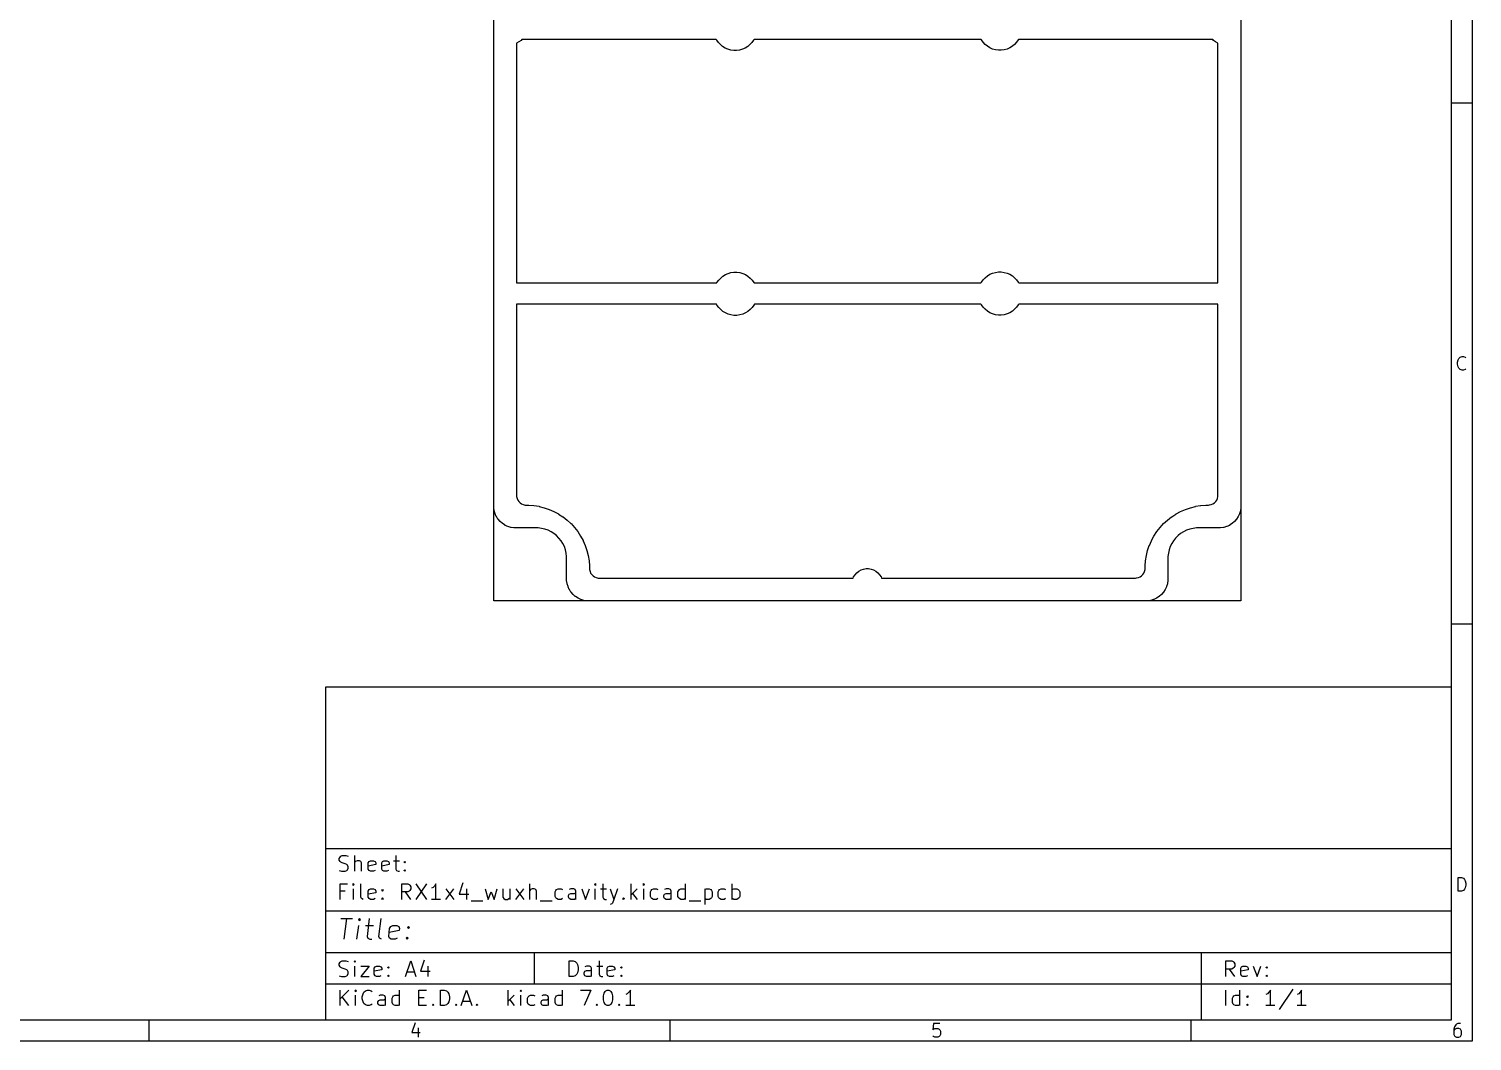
# Model space of a CAD drawing. Extents: x 10 to 287, y -200 to -10.
# Drawn here: x 148.5 to 287, y -200 to -102.9 of the extents above; entities that cross this region are included whole.
import ezdxf

# ---------------------------------------------------------------- set-up
doc = ezdxf.new("R2010")
doc.units = 0
doc.layers.get('0').update_dxf_attribs({"linetype": 'CONTINUOUS'})
doc.layers.add('BLACK', color=7, linetype='CONTINUOUS')

msp = doc.modelspace()

# ---------------------------------------------------------------- linework, layer by layer
at = {"linetype": 'Continuous'}
msp.add_lwpolyline([(193.11, -47.96), (264.81, -47.96), (264.81, -157.76), (193.11, -157.76)], close=True, dxfattribs=at)
at = {"layer": 'BLACK', "linetype": 'Continuous'}
for p, q in [((287, -10), (287, -200.01)), ((285, -12), (285, -198.01)), ((193.11, -148.66), (193.11, -56.91)), ((264.81, -58.06), (264.81, -103.9)), ((195.81, -103.87), (195.73, -103.96)), ((214.47, -103.87), (195.81, -103.87)), ((214.51, -103.94), (214.47, -103.87)), ((218.09, -103.87), (218.05, -103.94)), ((239.89, -103.87), (218.09, -103.87)), ((239.91, -103.91), (239.89, -103.87)), ((243.47, -103.87), (243.45, -103.91)), ((262.11, -103.87), (243.47, -103.87)), ((262.19, -103.96), (262.11, -103.87)), ((195.53, -104.11), (195.31, -104.23)), ((195.31, -104.23), (195.31, -104.23)), ((195.31, -104.23), (195.31, -127.24)), ((195.73, -103.96), (195.53, -104.11)), ((214.67, -104.17), (214.51, -103.94)), ((214.86, -104.37), (214.67, -104.17)), ((215.08, -104.55), (214.86, -104.37)), ((215.33, -104.7), (215.08, -104.55)), ((215.59, -104.81), (215.33, -104.7)), ((215.86, -104.89), (215.59, -104.81)), ((216.14, -104.93), (215.86, -104.89)), ((216.42, -104.93), (216.14, -104.93)), ((216.7, -104.89), (216.42, -104.93)), ((216.98, -104.81), (216.7, -104.89)), ((217.24, -104.7), (216.98, -104.81)), ((217.48, -104.55), (217.24, -104.7)), ((217.7, -104.37), (217.48, -104.55)), ((217.89, -104.17), (217.7, -104.37)), ((218.05, -103.94), (217.89, -104.17)), ((240.07, -104.14), (239.91, -103.91)), ((240.26, -104.35), (240.07, -104.14)), ((240.48, -104.53), (240.26, -104.35)), ((240.73, -104.67), (240.48, -104.53)), ((240.99, -104.79), (240.73, -104.67)), ((241.26, -104.86), (240.99, -104.79)), ((241.54, -104.9), (241.26, -104.86)), ((241.82, -104.9), (241.54, -104.9)), ((242.1, -104.86), (241.82, -104.9)), ((242.38, -104.79), (242.1, -104.86)), ((242.64, -104.67), (242.38, -104.79)), ((242.88, -104.53), (242.64, -104.67)), ((243.1, -104.35), (242.88, -104.53)), ((243.29, -104.14), (243.1, -104.35)), ((243.45, -103.91), (243.29, -104.14)), ((262.39, -104.11), (262.19, -103.96)), ((262.61, -104.23), (262.39, -104.11)), ((262.61, -127.24), (262.61, -104.23)), ((262.61, -104.23), (262.61, -104.23)), ((264.81, -103.9), (264.81, -148.66)), ((287, -110), (285, -110)), ((195.31, -127.24), (214.51, -127.24)), ((214.51, -127.24), (214.53, -127.2)), ((214.53, -127.2), (214.7, -126.97)), ((214.7, -126.97), (214.89, -126.77)), ((214.89, -126.77), (215.11, -126.59)), ((215.11, -126.59), (215.35, -126.44)), ((215.35, -126.44), (215.61, -126.33)), ((215.61, -126.33), (215.88, -126.25)), ((215.88, -126.25), (216.16, -126.21)), ((216.16, -126.21), (216.45, -126.21)), ((216.45, -126.21), (216.73, -126.25)), ((216.73, -126.25), (217, -126.33)), ((217, -126.33), (217.26, -126.44)), ((217.26, -126.44), (217.5, -126.59)), ((217.5, -126.59), (217.72, -126.77)), ((217.72, -126.77), (217.92, -126.97)), ((217.92, -126.97), (218.08, -127.2)), ((218.08, -127.2), (218.1, -127.24)), ((218.1, -127.24), (239.87, -127.24)), ((239.87, -127.24), (239.91, -127.18)), ((239.91, -127.18), (240.07, -126.95)), ((240.07, -126.95), (240.26, -126.74)), ((240.26, -126.74), (240.48, -126.56)), ((240.48, -126.56), (240.73, -126.41)), ((240.73, -126.41), (240.99, -126.3)), ((240.99, -126.3), (241.26, -126.23)), ((241.26, -126.23), (241.54, -126.19)), ((241.54, -126.19), (241.82, -126.19)), ((241.82, -126.19), (242.1, -126.23)), ((242.1, -126.23), (242.38, -126.3)), ((242.38, -126.3), (242.64, -126.41)), ((242.64, -126.41), (242.88, -126.56)), ((242.88, -126.56), (243.1, -126.74)), ((243.1, -126.74), (243.29, -126.95)), ((243.29, -126.95), (243.45, -127.18)), ((243.45, -127.18), (243.49, -127.24)), ((243.49, -127.24), (262.61, -127.24)), ((214.49, -129.27), (195.31, -129.27)), ((195.31, -129.27), (195.31, -147.66)), ((214.53, -129.36), (214.49, -129.27)), ((214.7, -129.59), (214.53, -129.36)), ((214.89, -129.8), (214.7, -129.59)), ((215.11, -129.98), (214.89, -129.8)), ((215.35, -130.12), (215.11, -129.98)), ((215.61, -130.24), (215.35, -130.12)), ((217.26, -130.12), (217, -130.24)), ((217.5, -129.98), (217.26, -130.12)), ((217.72, -129.8), (217.5, -129.98)), ((217.92, -129.59), (217.72, -129.8)), ((218.08, -129.36), (217.92, -129.59)), ((218.13, -129.27), (218.08, -129.36)), ((239.87, -129.27), (218.13, -129.27)), ((239.91, -129.34), (239.87, -129.27)), ((240.07, -129.57), (239.91, -129.34)), ((240.26, -129.77), (240.07, -129.57)), ((240.48, -129.95), (240.26, -129.77)), ((240.73, -130.1), (240.48, -129.95)), ((240.99, -130.21), (240.73, -130.1)), ((242.64, -130.1), (242.38, -130.21)), ((242.88, -129.95), (242.64, -130.1)), ((243.1, -129.77), (242.88, -129.95)), ((243.29, -129.57), (243.1, -129.77)), ((243.45, -129.34), (243.29, -129.57)), ((243.49, -129.27), (243.45, -129.34)), ((262.61, -129.27), (243.49, -129.27)), ((262.61, -147.66), (262.61, -129.27)), ((215.88, -130.31), (215.61, -130.24)), ((216.16, -130.35), (215.88, -130.31)), ((216.45, -130.35), (216.16, -130.35)), ((216.73, -130.31), (216.45, -130.35)), ((217, -130.24), (216.73, -130.31)), ((241.26, -130.29), (240.99, -130.21)), ((241.54, -130.33), (241.26, -130.29)), ((241.82, -130.33), (241.54, -130.33)), ((242.1, -130.29), (241.82, -130.33)), ((242.38, -130.21), (242.1, -130.29)), ((285.85, -134.36), (286.03, -134.3)), ((286.03, -134.3), (286.16, -134.3)), ((286.16, -134.3), (286.34, -134.36)), ((285.6, -134.86), (285.66, -134.61)), ((285.6, -135.04), (285.6, -134.86)), ((285.66, -135.29), (285.6, -135.04)), ((285.66, -134.61), (285.72, -134.49)), ((285.72, -135.42), (285.66, -135.29)), ((285.72, -134.49), (285.85, -134.36)), ((285.85, -135.54), (285.72, -135.42)), ((286.03, -135.6), (285.85, -135.54)), ((286.16, -135.6), (286.03, -135.6)), ((286.34, -135.54), (286.16, -135.6)), ((286.34, -134.36), (286.4, -134.43)), ((286.4, -135.48), (286.34, -135.54)), ((195.31, -147.66), (195.31, -147.74)), ((195.31, -147.74), (195.35, -147.92)), ((195.35, -147.92), (195.41, -148.08)), ((195.41, -148.08), (195.51, -148.23)), ((262.41, -148.23), (262.5, -148.08)), ((262.5, -148.08), (262.57, -147.92)), ((262.57, -147.92), (262.61, -147.74)), ((262.61, -147.74), (262.61, -147.66)), ((193.11, -148.8), (193.11, -148.66)), ((193.11, -148.66), (193.11, -148.66)), ((193.11, -148.66), (193.11, -148.66)), ((193.11, -148.81), (193.11, -148.8)), ((193.15, -149.1), (193.11, -148.81)), ((193.11, -148.81), (193.11, -148.81)), ((193.16, -149.1), (193.15, -149.1)), ((193.16, -149.11), (193.16, -149.1)), ((193.24, -149.39), (193.16, -149.11)), ((193.24, -149.4), (193.24, -149.39)), ((193.24, -149.39), (193.24, -149.39)), ((193.36, -149.66), (193.24, -149.4)), ((195.51, -148.23), (195.64, -148.35)), ((195.64, -148.35), (195.78, -148.45)), ((195.78, -148.45), (195.95, -148.52)), ((195.95, -148.52), (196.12, -148.56)), ((196.12, -148.56), (196.21, -148.56)), ((196.21, -148.56), (196.46, -148.56)), ((196.46, -148.56), (196.46, -148.56)), ((196.46, -148.56), (196.47, -148.56)), ((196.47, -148.56), (196.96, -148.6)), ((196.96, -148.6), (196.96, -148.6)), ((196.96, -148.6), (196.97, -148.6)), ((196.97, -148.6), (197.46, -148.68)), ((197.46, -148.68), (197.46, -148.69)), ((197.46, -148.69), (197.47, -148.69)), ((197.47, -148.69), (197.95, -148.81)), ((197.95, -148.81), (197.95, -148.81)), ((197.95, -148.81), (197.95, -148.81)), ((197.95, -148.81), (198.42, -148.97)), ((198.42, -148.97), (198.43, -148.97)), ((198.43, -148.97), (198.43, -148.97)), ((198.43, -148.97), (198.89, -149.17)), ((198.89, -149.17), (198.89, -149.18)), ((198.89, -149.18), (198.89, -149.18)), ((198.89, -149.18), (199.33, -149.41)), ((199.33, -149.41), (199.33, -149.42)), ((199.33, -149.42), (199.34, -149.42)), ((199.34, -149.42), (199.75, -149.69)), ((258.17, -149.69), (258.58, -149.42)), ((258.58, -149.42), (258.59, -149.42)), ((258.59, -149.41), (259.03, -149.18)), ((258.59, -149.42), (258.59, -149.41)), ((259.03, -149.17), (259.49, -148.97)), ((259.03, -149.18), (259.03, -149.17)), ((259.03, -149.18), (259.03, -149.18)), ((259.49, -148.97), (259.49, -148.97)), ((259.49, -148.97), (259.5, -148.97)), ((259.5, -148.97), (259.96, -148.81)), ((259.96, -148.81), (259.97, -148.81)), ((259.97, -148.81), (260.45, -148.69)), ((259.97, -148.81), (259.97, -148.81)), ((260.45, -148.69), (260.46, -148.69)), ((260.46, -148.68), (260.95, -148.6)), ((260.46, -148.69), (260.46, -148.68)), ((260.95, -148.6), (260.95, -148.6)), ((260.95, -148.6), (260.96, -148.6)), ((260.96, -148.6), (261.45, -148.56)), ((261.45, -148.56), (261.46, -148.56)), ((261.46, -148.56), (261.46, -148.56)), ((261.46, -148.56), (261.71, -148.56)), ((261.71, -148.56), (261.8, -148.55)), ((261.8, -148.55), (261.97, -148.52)), ((261.97, -148.52), (262.13, -148.45)), ((262.13, -148.45), (262.28, -148.35)), ((262.28, -148.35), (262.41, -148.23)), ((264.68, -149.4), (264.56, -149.66)), ((264.76, -149.11), (264.68, -149.39)), ((264.68, -149.39), (264.68, -149.39)), ((264.68, -149.39), (264.68, -149.4)), ((264.77, -149.1), (264.76, -149.1)), ((264.76, -149.1), (264.76, -149.11)), ((264.81, -148.81), (264.77, -149.1)), ((264.81, -148.8), (264.8, -148.81)), ((264.8, -148.81), (264.81, -148.81)), ((264.81, -148.66), (264.81, -148.66)), ((264.81, -148.66), (264.81, -148.66)), ((264.81, -148.66), (264.81, -148.8)), ((193.37, -149.66), (193.36, -149.66)), ((193.37, -149.67), (193.37, -149.66)), ((193.52, -149.91), (193.37, -149.67)), ((193.53, -149.92), (193.52, -149.91)), ((193.72, -150.14), (193.53, -149.92)), ((193.53, -149.92), (193.53, -149.92)), ((193.73, -150.15), (193.72, -150.14)), ((193.72, -150.14), (193.72, -150.14)), ((193.94, -150.34), (193.73, -150.15)), ((193.95, -150.34), (193.94, -150.34)), ((193.96, -150.34), (193.95, -150.34)), ((194.2, -150.5), (193.96, -150.34)), ((194.21, -150.51), (194.2, -150.5)), ((194.2, -150.5), (194.2, -150.5)), ((194.47, -150.62), (194.21, -150.51)), ((194.48, -150.63), (194.47, -150.62)), ((194.76, -150.71), (194.48, -150.63)), ((194.48, -150.63), (194.48, -150.63)), ((194.77, -150.71), (194.76, -150.71)), ((194.76, -150.71), (194.76, -150.71)), ((195.05, -150.75), (194.77, -150.71)), ((195.06, -150.75), (195.05, -150.75)), ((195.21, -150.76), (195.06, -150.75)), ((195.06, -150.75), (195.06, -150.75)), ((197.21, -150.76), (195.21, -150.76)), ((195.21, -150.76), (195.21, -150.76)), ((195.21, -150.76), (195.21, -150.76)), ((197.37, -150.76), (197.21, -150.76)), ((197.7, -150.8), (197.37, -150.76)), ((198.01, -150.87), (197.7, -150.8)), ((198.32, -150.98), (198.01, -150.87)), ((199.75, -149.69), (199.75, -149.69)), ((199.75, -149.69), (199.76, -149.69)), ((199.76, -149.69), (200.15, -150)), ((200.15, -150), (200.15, -150)), ((200.15, -150), (200.16, -150)), ((200.16, -150), (200.52, -150.34)), ((200.52, -150.34), (200.52, -150.34)), ((200.52, -150.34), (200.53, -150.34)), ((200.53, -150.34), (200.86, -150.71)), ((200.86, -150.71), (200.87, -150.71)), ((200.87, -150.71), (200.87, -150.72)), ((200.87, -150.72), (201.17, -151.11)), ((256.75, -151.11), (257.05, -150.72)), ((257.05, -150.72), (257.05, -150.71)), ((257.05, -150.71), (257.06, -150.71)), ((257.06, -150.71), (257.39, -150.34)), ((257.39, -150.34), (257.4, -150.34)), ((257.4, -150.34), (257.76, -150)), ((257.4, -150.34), (257.4, -150.34)), ((257.76, -150), (257.77, -150)), ((257.77, -150), (258.16, -149.69)), ((257.77, -150), (257.77, -150)), ((258.16, -149.69), (258.16, -149.69)), ((258.16, -149.69), (258.17, -149.69)), ((259.91, -150.87), (259.6, -150.98)), ((260.22, -150.8), (259.91, -150.87)), ((260.55, -150.76), (260.22, -150.8)), ((260.71, -150.76), (260.55, -150.76)), ((262.71, -150.76), (260.71, -150.76)), ((262.85, -150.75), (262.71, -150.76)), ((262.71, -150.76), (262.71, -150.76)), ((262.71, -150.76), (262.71, -150.76)), ((262.86, -150.75), (262.85, -150.75)), ((262.87, -150.75), (262.86, -150.75)), ((263.15, -150.71), (262.87, -150.75)), ((263.16, -150.71), (263.15, -150.71)), ((263.44, -150.63), (263.16, -150.71)), ((263.16, -150.71), (263.16, -150.71)), ((263.45, -150.62), (263.44, -150.63)), ((263.44, -150.63), (263.44, -150.63)), ((263.71, -150.51), (263.45, -150.62)), ((263.72, -150.5), (263.71, -150.51)), ((263.96, -150.34), (263.72, -150.5)), ((263.72, -150.5), (263.72, -150.5)), ((263.97, -150.34), (263.96, -150.34)), ((263.98, -150.34), (263.97, -150.34)), ((264.19, -150.15), (263.98, -150.34)), ((264.2, -150.14), (264.19, -150.14)), ((264.19, -150.14), (264.19, -150.15)), ((264.39, -149.92), (264.2, -150.14)), ((264.4, -149.91), (264.39, -149.92)), ((264.39, -149.92), (264.39, -149.92)), ((264.55, -149.67), (264.4, -149.91)), ((264.56, -149.66), (264.55, -149.66)), ((264.55, -149.66), (264.55, -149.67)), ((198.61, -151.12), (198.32, -150.98)), ((198.89, -151.29), (198.61, -151.12)), ((199.14, -151.49), (198.89, -151.29)), ((199.37, -151.72), (199.14, -151.49)), ((199.58, -151.98), (199.37, -151.72)), ((199.75, -152.25), (199.58, -151.98)), ((199.89, -152.55), (199.75, -152.25)), ((201.17, -151.11), (201.18, -151.11)), ((201.18, -151.11), (201.18, -151.11)), ((201.18, -151.11), (201.45, -151.53)), ((201.45, -151.53), (201.45, -151.53)), ((201.45, -151.53), (201.45, -151.54)), ((201.45, -151.54), (201.69, -151.97)), ((201.69, -151.97), (201.69, -151.98)), ((201.69, -151.98), (201.69, -151.98)), ((201.69, -151.98), (201.89, -152.43)), ((256.03, -152.43), (256.23, -151.98)), ((256.23, -151.97), (256.46, -151.54)), ((256.23, -151.98), (256.23, -151.97)), ((256.23, -151.98), (256.23, -151.98)), ((256.46, -151.54), (256.47, -151.53)), ((256.47, -151.53), (256.74, -151.11)), ((256.47, -151.53), (256.47, -151.53)), ((256.74, -151.11), (256.74, -151.11)), ((256.74, -151.11), (256.75, -151.11)), ((258.17, -152.25), (258.03, -152.55)), ((258.34, -151.98), (258.17, -152.25)), ((258.55, -151.72), (258.34, -151.98)), ((258.78, -151.49), (258.55, -151.72)), ((259.03, -151.29), (258.78, -151.49)), ((259.31, -151.12), (259.03, -151.29)), ((259.6, -150.98), (259.31, -151.12)), ((200, -152.85), (199.89, -152.55)), ((200.07, -153.17), (200, -152.85)), ((200.11, -153.5), (200.07, -153.17)), ((200.11, -153.66), (200.11, -153.5)), ((200.11, -155.66), (200.11, -153.66)), ((201.89, -152.43), (201.89, -152.44)), ((201.89, -152.44), (201.9, -152.44)), ((201.9, -152.44), (202.06, -152.91)), ((202.06, -152.91), (202.06, -152.92)), ((202.06, -152.92), (202.06, -152.92)), ((202.06, -152.92), (202.18, -153.4)), ((202.18, -153.4), (202.18, -153.41)), ((202.18, -153.41), (202.18, -153.41)), ((202.18, -153.41), (202.26, -153.9)), ((255.65, -153.9), (255.74, -153.41)), ((255.74, -153.4), (255.86, -152.92)), ((255.74, -153.41), (255.74, -153.4)), ((255.74, -153.4), (255.74, -153.4)), ((255.86, -152.91), (256.02, -152.44)), ((255.86, -152.92), (255.86, -152.91)), ((255.86, -152.92), (255.86, -152.92)), ((256.02, -152.44), (256.03, -152.44)), ((256.03, -152.44), (256.03, -152.43)), ((257.85, -153.17), (257.81, -153.5)), ((257.81, -153.5), (257.81, -153.66)), ((257.81, -153.66), (257.81, -155.66)), ((257.92, -152.85), (257.85, -153.17)), ((258.03, -152.55), (257.92, -152.85)), ((202.26, -153.9), (202.26, -153.9)), ((202.26, -153.9), (202.27, -153.91)), ((202.27, -153.91), (202.31, -154.4)), ((202.31, -154.4), (202.31, -154.4)), ((202.31, -154.4), (202.31, -154.41)), ((202.31, -154.41), (202.31, -154.66)), ((202.31, -154.66), (202.31, -154.74)), ((202.31, -154.74), (202.35, -154.92)), ((202.35, -154.92), (202.41, -155.08)), ((202.41, -155.08), (202.51, -155.23)), ((227.78, -155.24), (227.94, -155.05)), ((227.94, -155.05), (228.14, -154.9)), ((228.14, -154.9), (228.36, -154.78)), ((228.36, -154.78), (228.59, -154.7)), ((228.59, -154.7), (228.84, -154.66)), ((228.84, -154.66), (229.08, -154.66)), ((229.08, -154.66), (229.33, -154.7)), ((229.33, -154.7), (229.56, -154.78)), ((229.56, -154.78), (229.78, -154.9)), ((229.78, -154.9), (229.98, -155.05)), ((229.98, -155.05), (230.14, -155.24)), ((255.41, -155.23), (255.5, -155.08)), ((255.5, -155.08), (255.57, -154.92)), ((255.57, -154.92), (255.61, -154.74)), ((255.61, -154.4), (255.65, -153.91)), ((255.61, -154.41), (255.61, -154.4)), ((255.61, -154.4), (255.61, -154.4)), ((255.61, -154.66), (255.61, -154.41)), ((255.61, -154.74), (255.61, -154.66)), ((255.65, -153.91), (255.65, -153.9)), ((255.65, -153.9), (255.65, -153.9)), ((200.11, -155.8), (200.11, -155.66)), ((200.11, -155.66), (200.11, -155.66)), ((200.11, -155.66), (200.11, -155.66)), ((200.11, -155.81), (200.11, -155.8)), ((200.15, -156.1), (200.11, -155.81)), ((200.11, -155.81), (200.11, -155.81)), ((200.16, -156.1), (200.15, -156.1)), ((200.16, -156.11), (200.16, -156.1)), ((200.24, -156.39), (200.16, -156.11)), ((200.24, -156.4), (200.24, -156.39)), ((200.24, -156.39), (200.24, -156.39)), ((200.36, -156.66), (200.24, -156.4)), ((202.51, -155.23), (202.64, -155.35)), ((202.64, -155.35), (202.78, -155.45)), ((202.78, -155.45), (202.95, -155.52)), ((202.95, -155.52), (203.12, -155.56)), ((203.12, -155.56), (203.21, -155.56)), ((203.21, -155.56), (227.59, -155.56)), ((227.59, -155.56), (227.64, -155.44)), ((227.64, -155.44), (227.78, -155.24)), ((230.14, -155.24), (230.28, -155.44)), ((230.28, -155.44), (230.33, -155.56)), ((230.33, -155.56), (254.71, -155.56)), ((254.71, -155.56), (254.8, -155.55)), ((254.8, -155.55), (254.97, -155.52)), ((254.97, -155.52), (255.13, -155.45)), ((255.13, -155.45), (255.28, -155.35)), ((255.28, -155.35), (255.41, -155.23)), ((257.68, -156.4), (257.56, -156.66)), ((257.76, -156.11), (257.68, -156.39)), ((257.68, -156.39), (257.68, -156.39)), ((257.68, -156.39), (257.68, -156.4)), ((257.77, -156.1), (257.76, -156.1)), ((257.76, -156.1), (257.76, -156.11)), ((257.81, -155.81), (257.77, -156.1)), ((257.81, -155.8), (257.8, -155.81)), ((257.8, -155.81), (257.81, -155.81)), ((257.81, -155.66), (257.81, -155.66)), ((257.81, -155.66), (257.81, -155.66)), ((257.81, -155.66), (257.81, -155.8)), ((200.37, -156.66), (200.36, -156.66)), ((200.37, -156.67), (200.37, -156.66)), ((200.52, -156.91), (200.37, -156.67)), ((200.53, -156.92), (200.52, -156.91)), ((200.72, -157.14), (200.53, -156.92)), ((200.53, -156.92), (200.53, -156.92)), ((200.73, -157.15), (200.72, -157.14)), ((200.72, -157.14), (200.72, -157.14)), ((200.94, -157.34), (200.73, -157.15)), ((200.95, -157.34), (200.94, -157.34)), ((200.96, -157.34), (200.95, -157.34)), ((201.2, -157.5), (200.96, -157.34)), ((201.21, -157.51), (201.2, -157.5)), ((201.2, -157.5), (201.2, -157.5)), ((201.47, -157.62), (201.21, -157.51)), ((201.48, -157.63), (201.47, -157.62)), ((201.76, -157.71), (201.48, -157.63)), ((201.48, -157.63), (201.48, -157.63)), ((201.77, -157.71), (201.76, -157.71)), ((201.76, -157.71), (201.76, -157.71)), ((202.05, -157.75), (201.77, -157.71)), ((202.06, -157.75), (202.05, -157.75)), ((202.21, -157.76), (202.06, -157.75)), ((202.06, -157.75), (202.06, -157.75)), ((255.83, -157.76), (202.21, -157.76)), ((202.21, -157.76), (202.21, -157.76)), ((202.21, -157.76), (202.21, -157.76)), ((255.85, -157.75), (255.83, -157.75)), ((255.83, -157.75), (255.83, -157.76)), ((255.86, -157.75), (255.85, -157.75)), ((255.87, -157.75), (255.86, -157.75)), ((256.15, -157.71), (255.87, -157.75)), ((256.16, -157.71), (256.15, -157.71)), ((256.44, -157.63), (256.16, -157.71)), ((256.16, -157.71), (256.16, -157.71)), ((256.45, -157.62), (256.44, -157.63)), ((256.44, -157.63), (256.44, -157.63)), ((256.71, -157.51), (256.45, -157.62)), ((256.72, -157.5), (256.71, -157.51)), ((256.96, -157.34), (256.72, -157.5)), ((256.72, -157.5), (256.72, -157.5)), ((256.97, -157.34), (256.96, -157.34)), ((256.98, -157.34), (256.97, -157.34)), ((257.19, -157.15), (256.98, -157.34)), ((257.2, -157.14), (257.19, -157.14)), ((257.19, -157.14), (257.19, -157.15)), ((257.39, -156.92), (257.2, -157.14)), ((257.4, -156.91), (257.39, -156.92)), ((257.39, -156.92), (257.39, -156.92)), ((257.55, -156.67), (257.4, -156.91)), ((257.56, -156.66), (257.55, -156.66)), ((257.55, -156.66), (257.55, -156.67)), ((287, -160), (285, -160)), ((177, -166.01), (285, -166.01)), ((177, -198.01), (177, -166.01)), ((285, -166.01), (285, -198.01)), ((177, -181.51), (285, -181.51)), ((178.29, -182.49), (178.36, -182.34)), ((178.29, -182.63), (178.29, -182.49)), ((178.36, -182.77), (178.29, -182.63)), ((178.36, -182.34), (178.43, -182.27)), ((178.43, -182.84), (178.36, -182.77)), ((178.43, -182.27), (178.57, -182.2)), ((178.57, -182.2), (178.93, -182.2)), ((178.93, -182.2), (179.15, -182.27)), ((179.79, -183.7), (179.79, -182.2)), ((179.86, -182.77), (179.79, -182.84)), ((180, -182.7), (179.86, -182.77)), ((180.22, -182.7), (180, -182.7)), ((180.36, -182.77), (180.22, -182.7)), ((180.43, -182.91), (180.36, -182.77)), ((181.07, -182.91), (181.15, -182.77)), ((181.15, -182.77), (181.29, -182.7)), ((181.29, -182.7), (181.57, -182.7)), ((181.57, -182.7), (181.72, -182.77)), ((181.72, -182.77), (181.79, -182.91)), ((182.36, -182.91), (182.43, -182.77)), ((182.43, -182.77), (182.57, -182.7)), ((182.57, -182.7), (182.86, -182.7)), ((182.86, -182.7), (183, -182.77)), ((183, -182.77), (183.07, -182.91)), ((183.5, -182.7), (184.07, -182.7)), ((183.72, -182.2), (183.72, -183.49)), ((184.5, -182.84), (184.57, -182.77)), ((184.57, -182.77), (184.65, -182.84)), ((184.57, -182.77), (184.57, -182.91)), ((178.29, -183.63), (178.5, -183.7)), ((178.57, -182.91), (178.43, -182.84)), ((178.5, -183.7), (178.86, -183.7)), ((178.86, -182.99), (178.57, -182.91)), ((179, -183.06), (178.86, -182.99)), ((178.86, -183.7), (179, -183.63)), ((179.07, -183.13), (179, -183.06)), ((179, -183.63), (179.07, -183.56)), ((179.15, -183.27), (179.07, -183.13)), ((179.07, -183.56), (179.15, -183.41)), ((179.15, -183.41), (179.15, -183.27)), ((180.43, -183.7), (180.43, -182.91)), ((181.07, -183.49), (181.07, -182.91)), ((181.79, -183.06), (181.07, -183.2)), ((181.15, -183.63), (181.07, -183.49)), ((181.29, -183.7), (181.15, -183.63)), ((181.57, -183.7), (181.29, -183.7)), ((181.72, -183.63), (181.57, -183.7)), ((181.79, -182.91), (181.79, -183.06)), ((182.36, -183.49), (182.36, -182.91)), ((183.07, -183.06), (182.36, -183.2)), ((182.43, -183.63), (182.36, -183.49)), ((182.57, -183.7), (182.43, -183.63)), ((182.86, -183.7), (182.57, -183.7)), ((183, -183.63), (182.86, -183.7)), ((183.07, -182.91), (183.07, -183.06)), ((183.72, -183.49), (183.79, -183.63)), ((183.79, -183.63), (183.93, -183.7)), ((183.93, -183.7), (184.07, -183.7)), ((184.57, -182.91), (184.5, -182.84)), ((184.5, -183.63), (184.57, -183.56)), ((184.57, -183.7), (184.5, -183.63)), ((184.65, -182.84), (184.57, -182.91)), ((184.57, -183.56), (184.65, -183.63)), ((184.57, -183.56), (184.57, -183.7)), ((184.65, -183.63), (184.57, -183.7)), ((178.36, -186.4), (178.36, -184.9)), ((178.36, -184.9), (179.07, -184.9)), ((179.65, -184.9), (179.57, -184.97)), ((179.57, -184.97), (179.65, -185.04)), ((179.72, -184.97), (179.65, -184.9)), ((179.65, -184.9), (179.65, -185.04)), ((179.65, -185.04), (179.72, -184.97)), ((179.65, -186.4), (179.65, -185.4)), ((180.36, -186.19), (180.36, -184.9)), ((181.07, -185.62), (181.15, -185.47)), ((181.15, -185.47), (181.29, -185.4)), ((181.29, -185.4), (181.57, -185.4)), ((181.57, -185.4), (181.72, -185.47)), ((181.72, -185.47), (181.79, -185.62)), ((182.36, -185.54), (182.43, -185.47)), ((182.43, -185.62), (182.36, -185.54)), ((182.43, -185.47), (182.5, -185.54)), ((182.43, -185.47), (182.43, -185.62)), ((182.5, -185.54), (182.43, -185.62)), ((184.29, -186.4), (184.29, -184.9)), ((184.29, -184.9), (184.86, -184.9)), ((184.86, -184.9), (185, -184.97)), ((185, -184.97), (185.07, -185.04)), ((185.07, -185.54), (185, -185.62)), ((185.07, -185.04), (185.15, -185.19)), ((185.15, -185.4), (185.07, -185.54)), ((185.15, -185.19), (185.15, -185.4)), ((185.65, -184.9), (186.65, -186.4)), ((186.65, -184.9), (185.65, -186.4)), ((187.29, -185.26), (187.15, -185.33)), ((187.43, -185.12), (187.29, -185.26)), ((187.57, -184.9), (187.43, -185.12)), ((187.57, -186.4), (187.57, -184.9)), ((188.5, -186.4), (189.29, -185.4)), ((188.5, -185.4), (189.29, -186.4)), ((190.15, -184.83), (189.79, -185.9)), ((190.5, -185.4), (190.5, -186.4)), ((192.29, -185.4), (192.57, -186.4)), ((193.15, -186.4), (193.43, -185.4)), ((194, -185.4), (194, -186.19)), ((194.65, -185.4), (194.65, -186.4)), ((195.22, -186.4), (196, -185.4)), ((195.22, -185.4), (196, -186.4)), ((196.57, -186.4), (196.57, -184.9)), ((196.65, -185.47), (196.57, -185.54)), ((196.79, -185.4), (196.65, -185.47)), ((197, -185.4), (196.79, -185.4)), ((197.15, -185.47), (197, -185.4)), ((197.22, -185.62), (197.15, -185.47)), ((199, -185.69), (199.07, -185.54)), ((199.07, -185.54), (199.15, -185.47)), ((199.15, -185.47), (199.29, -185.4)), ((199.29, -185.4), (199.57, -185.4)), ((199.57, -185.4), (199.72, -185.47)), ((200.5, -185.4), (200.36, -185.47)), ((200.79, -185.4), (200.5, -185.4)), ((200.93, -185.47), (200.79, -185.4)), ((201, -185.62), (200.93, -185.47)), ((201.57, -185.4), (201.93, -186.4)), ((201.93, -186.4), (202.29, -185.4)), ((202.86, -184.9), (202.79, -184.97)), ((202.79, -184.97), (202.86, -185.04)), ((202.93, -184.97), (202.86, -184.9)), ((202.86, -184.9), (202.86, -185.04)), ((202.86, -185.04), (202.93, -184.97)), ((202.86, -186.4), (202.86, -185.4)), ((203.36, -185.4), (203.93, -185.4)), ((203.57, -184.9), (203.57, -186.19)), ((204.29, -185.4), (204.65, -186.4)), ((205, -185.4), (204.65, -186.4)), ((206.29, -186.4), (206.29, -184.9)), ((206.86, -185.4), (206.29, -185.97)), ((207.5, -184.9), (207.43, -184.97)), ((207.43, -184.97), (207.5, -185.04)), ((207.57, -184.97), (207.5, -184.9)), ((207.5, -184.9), (207.5, -185.04)), ((207.5, -185.04), (207.57, -184.97)), ((207.5, -186.4), (207.5, -185.4)), ((208.15, -185.69), (208.22, -185.54)), ((208.22, -185.54), (208.29, -185.47)), ((208.29, -185.47), (208.43, -185.4)), ((208.43, -185.4), (208.72, -185.4)), ((208.72, -185.4), (208.86, -185.47)), ((209.65, -185.4), (209.5, -185.47)), ((209.93, -185.4), (209.65, -185.4)), ((210.07, -185.47), (209.93, -185.4)), ((210.15, -185.62), (210.07, -185.47)), ((210.79, -185.69), (210.86, -185.54)), ((210.86, -185.54), (210.93, -185.47)), ((210.93, -185.47), (211.07, -185.4)), ((211.07, -185.4), (211.36, -185.4)), ((211.36, -185.4), (211.5, -185.47)), ((211.5, -186.4), (211.5, -184.9)), ((213.36, -185.4), (213.36, -186.9)), ((213.36, -185.47), (213.5, -185.4)), ((213.5, -185.4), (213.79, -185.4)), ((213.79, -185.4), (213.93, -185.47)), ((213.93, -185.47), (214, -185.54)), ((214, -185.54), (214.07, -185.69)), ((214.65, -185.69), (214.72, -185.54)), ((214.72, -185.54), (214.79, -185.47)), ((214.79, -185.47), (214.93, -185.4)), ((214.93, -185.4), (215.22, -185.4)), ((215.22, -185.4), (215.36, -185.47)), ((216, -186.4), (216, -184.9)), ((216, -185.47), (216.15, -185.4)), ((216.15, -185.4), (216.43, -185.4)), ((216.43, -185.4), (216.57, -185.47)), ((216.57, -185.47), (216.65, -185.54)), ((216.65, -185.54), (216.72, -185.69)), ((285.66, -185.6), (285.66, -184.3)), ((285.66, -184.3), (285.97, -184.3)), ((285.97, -184.3), (286.16, -184.36)), ((286.16, -185.54), (285.97, -185.6)), ((286.16, -184.36), (286.28, -184.49)), ((286.28, -185.42), (286.16, -185.54)), ((286.28, -184.49), (286.34, -184.61)), ((286.34, -185.29), (286.28, -185.42)), ((286.34, -184.61), (286.4, -184.86)), ((286.4, -185.04), (286.34, -185.29)), ((286.4, -184.86), (286.4, -185.04)), ((178.86, -185.62), (178.36, -185.62)), ((180.43, -186.33), (180.36, -186.19)), ((180.57, -186.4), (180.43, -186.33)), ((181.07, -186.19), (181.07, -185.62)), ((181.79, -185.76), (181.07, -185.9)), ((181.15, -186.33), (181.07, -186.19)), ((181.29, -186.4), (181.15, -186.33)), ((181.57, -186.4), (181.29, -186.4)), ((181.72, -186.33), (181.57, -186.4)), ((181.79, -185.62), (181.79, -185.76)), ((182.36, -186.33), (182.43, -186.26)), ((182.43, -186.4), (182.36, -186.33)), ((182.43, -186.26), (182.5, -186.33)), ((182.43, -186.26), (182.43, -186.4)), ((182.5, -186.33), (182.43, -186.4)), ((184.86, -185.69), (184.29, -185.69)), ((185.15, -186.4), (184.65, -185.69)), ((185, -185.62), (184.86, -185.69)), ((188, -186.4), (187.15, -186.4)), ((189.79, -185.9), (190.72, -185.9)), ((190.93, -186.54), (192.07, -186.54)), ((192.57, -186.4), (192.86, -185.69)), ((192.86, -185.69), (193.15, -186.4)), ((194, -186.19), (194.07, -186.33)), ((194.07, -186.33), (194.22, -186.4)), ((194.22, -186.4), (194.43, -186.4)), ((194.43, -186.4), (194.57, -186.33)), ((194.57, -186.33), (194.65, -186.26)), ((197.22, -186.4), (197.22, -185.62)), ((197.57, -186.54), (198.72, -186.54)), ((199, -186.12), (199, -185.69)), ((199.07, -186.26), (199, -186.12)), ((199.15, -186.33), (199.07, -186.26)), ((199.29, -186.4), (199.15, -186.33)), ((199.57, -186.4), (199.29, -186.4)), ((199.72, -186.33), (199.57, -186.4)), ((200.29, -186.04), (200.36, -185.9)), ((200.29, -186.19), (200.29, -186.04)), ((200.36, -186.33), (200.29, -186.19)), ((200.36, -185.9), (200.5, -185.83)), ((200.5, -186.4), (200.36, -186.33)), ((200.5, -185.83), (200.86, -185.83)), ((200.86, -186.4), (200.5, -186.4)), ((200.86, -185.83), (201, -185.76)), ((201, -186.33), (200.86, -186.4)), ((201, -186.4), (201, -185.62)), ((203.57, -186.19), (203.65, -186.33)), ((203.65, -186.33), (203.79, -186.4)), ((203.79, -186.4), (203.93, -186.4)), ((204.43, -186.83), (204.29, -186.9)), ((204.5, -186.76), (204.43, -186.83)), ((204.65, -186.4), (204.5, -186.76)), ((205.5, -186.33), (205.57, -186.26)), ((205.57, -186.4), (205.5, -186.33)), ((205.57, -186.26), (205.65, -186.33)), ((205.57, -186.26), (205.57, -186.4)), ((205.65, -186.33), (205.57, -186.4)), ((206.43, -185.83), (206.86, -186.4)), ((208.15, -186.12), (208.15, -185.69)), ((208.22, -186.26), (208.15, -186.12)), ((208.29, -186.33), (208.22, -186.26)), ((208.43, -186.4), (208.29, -186.33)), ((208.72, -186.4), (208.43, -186.4)), ((208.86, -186.33), (208.72, -186.4)), ((209.43, -186.04), (209.5, -185.9)), ((209.43, -186.19), (209.43, -186.04)), ((209.5, -186.33), (209.43, -186.19)), ((209.5, -185.9), (209.65, -185.83)), ((209.65, -186.4), (209.5, -186.33)), ((209.65, -185.83), (210, -185.83)), ((210, -186.4), (209.65, -186.4)), ((210, -185.83), (210.15, -185.76)), ((210.15, -186.33), (210, -186.4)), ((210.15, -186.4), (210.15, -185.62)), ((210.79, -186.12), (210.79, -185.69)), ((210.86, -186.26), (210.79, -186.12)), ((210.93, -186.33), (210.86, -186.26)), ((211.07, -186.4), (210.93, -186.33)), ((211.36, -186.4), (211.07, -186.4)), ((211.5, -186.33), (211.36, -186.4)), ((211.86, -186.54), (213, -186.54)), ((213.5, -186.4), (213.36, -186.33)), ((213.79, -186.4), (213.5, -186.4)), ((213.93, -186.33), (213.79, -186.4)), ((214, -186.26), (213.93, -186.33)), ((214.07, -186.12), (214, -186.26)), ((214.07, -185.69), (214.07, -186.12)), ((214.65, -186.12), (214.65, -185.69)), ((214.72, -186.26), (214.65, -186.12)), ((214.79, -186.33), (214.72, -186.26)), ((214.93, -186.4), (214.79, -186.33)), ((215.22, -186.4), (214.93, -186.4)), ((215.36, -186.33), (215.22, -186.4)), ((216.15, -186.4), (216, -186.33)), ((216.43, -186.4), (216.15, -186.4)), ((216.57, -186.33), (216.43, -186.4)), ((216.65, -186.26), (216.57, -186.33)), ((216.72, -186.12), (216.65, -186.26)), ((216.72, -185.69), (216.72, -186.12)), ((285.97, -185.6), (285.66, -185.6)), ((177, -187.51), (285, -187.51)), ((178.43, -188.23), (179.57, -188.23)), ((178.75, -190.23), (179, -188.23)), ((180.23, -188.23), (180.12, -188.33)), ((180.12, -188.33), (180.21, -188.42)), ((180.23, -188.23), (180.21, -188.42)), ((180.21, -188.42), (180.31, -188.33)), ((180.31, -188.33), (180.23, -188.23)), ((181.17, -188.23), (180.96, -189.95)), ((182.09, -189.95), (182.3, -188.23)), ((179.98, -190.23), (180.15, -188.9)), ((180.8, -188.9), (181.56, -188.9)), ((183.03, -189.95), (183.12, -189.19)), ((184.05, -189.38), (183.07, -189.57)), ((183.12, -189.19), (183.24, -188.99)), ((183.24, -188.99), (183.44, -188.9)), ((183.44, -188.9), (183.82, -188.9)), ((183.82, -188.9), (184, -188.99)), ((184, -188.99), (184.07, -189.19)), ((184.07, -189.19), (184.05, -189.38)), ((184.84, -189.09), (184.94, -188.99)), ((184.92, -189.19), (184.84, -189.09)), ((184.94, -188.99), (184.92, -189.19)), ((185.03, -189.09), (184.92, -189.19)), ((184.94, -188.99), (185.03, -189.09)), ((180.96, -189.95), (181.03, -190.14)), ((181.03, -190.14), (181.21, -190.23)), ((181.21, -190.23), (181.4, -190.23)), ((182.16, -190.14), (182.09, -189.95)), ((182.34, -190.23), (182.16, -190.14)), ((183.1, -190.14), (183.03, -189.95)), ((183.28, -190.23), (183.1, -190.14)), ((183.66, -190.23), (183.28, -190.23)), ((183.86, -190.14), (183.66, -190.23)), ((184.71, -190.14), (184.81, -190.04)), ((184.79, -190.23), (184.71, -190.14)), ((184.81, -190.04), (184.79, -190.23)), ((184.9, -190.14), (184.79, -190.23)), ((184.81, -190.04), (184.9, -190.14)), ((177, -191.51), (285, -191.51)), ((178.29, -192.59), (178.36, -192.44)), ((178.36, -192.44), (178.43, -192.37)), ((178.43, -192.37), (178.57, -192.3)), ((178.57, -192.3), (178.93, -192.3)), ((178.93, -192.3), (179.15, -192.37)), ((179.79, -192.3), (179.72, -192.37)), ((179.72, -192.37), (179.79, -192.44)), ((179.86, -192.37), (179.79, -192.3)), ((179.79, -192.3), (179.79, -192.44)), ((179.79, -192.44), (179.86, -192.37)), ((184.65, -193.8), (185.15, -192.3)), ((185.15, -192.3), (185.65, -193.8)), ((186.43, -192.23), (186.07, -193.3)), ((197, -191.51), (197, -194.51)), ((200.36, -193.8), (200.36, -192.3)), ((200.36, -192.3), (200.72, -192.3)), ((200.72, -192.3), (200.93, -192.37)), ((200.93, -192.37), (201.07, -192.51)), ((201.07, -192.51), (201.15, -192.66)), ((203.22, -192.3), (203.22, -193.59)), ((261, -191.51), (261, -198.01)), ((263.36, -193.8), (263.36, -192.3)), ((263.36, -192.3), (263.93, -192.3)), ((263.93, -192.3), (264.07, -192.37)), ((264.07, -192.37), (264.14, -192.44)), ((264.14, -192.44), (264.22, -192.59)), ((178.29, -192.73), (178.29, -192.59)), ((178.36, -192.87), (178.29, -192.73)), ((178.29, -193.73), (178.5, -193.8)), ((178.43, -192.94), (178.36, -192.87)), ((178.57, -193.01), (178.43, -192.94)), ((178.5, -193.8), (178.86, -193.8)), ((178.86, -193.09), (178.57, -193.01)), ((179, -193.16), (178.86, -193.09)), ((178.86, -193.8), (179, -193.73)), ((179.07, -193.23), (179, -193.16)), ((179, -193.73), (179.07, -193.66)), ((179.15, -193.37), (179.07, -193.23)), ((179.07, -193.66), (179.15, -193.51)), ((179.15, -193.51), (179.15, -193.37)), ((179.79, -193.8), (179.79, -192.8)), ((180.36, -192.8), (181.15, -192.8)), ((181.15, -192.8), (180.36, -193.8)), ((180.36, -193.8), (181.15, -193.8)), ((181.65, -193.01), (181.72, -192.87)), ((181.65, -193.59), (181.65, -193.01)), ((182.36, -193.16), (181.65, -193.3)), ((181.72, -193.73), (181.65, -193.59)), ((181.72, -192.87), (181.86, -192.8)), ((181.86, -193.8), (181.72, -193.73)), ((181.86, -192.8), (182.15, -192.8)), ((182.15, -193.8), (181.86, -193.8)), ((182.15, -192.8), (182.29, -192.87)), ((182.29, -193.73), (182.15, -193.8)), ((182.29, -192.87), (182.36, -193.01)), ((182.36, -193.01), (182.36, -193.16)), ((182.93, -192.94), (183, -192.87)), ((183, -193.01), (182.93, -192.94)), ((182.93, -193.73), (183, -193.66)), ((183, -193.8), (182.93, -193.73)), ((183, -192.87), (183.07, -192.94)), ((183, -192.87), (183, -193.01)), ((183.07, -192.94), (183, -193.01)), ((183, -193.66), (183.07, -193.73)), ((183, -193.66), (183, -193.8)), ((183.07, -193.73), (183, -193.8)), ((184.79, -193.37), (185.5, -193.37)), ((186.07, -193.3), (187, -193.3)), ((186.79, -192.8), (186.79, -193.8)), ((200.72, -193.8), (200.36, -193.8)), ((200.93, -193.73), (200.72, -193.8)), ((201.07, -193.59), (200.93, -193.73)), ((201.15, -193.44), (201.07, -193.59)), ((201.15, -192.66), (201.22, -192.94)), ((201.22, -193.16), (201.15, -193.44)), ((201.22, -192.94), (201.22, -193.16)), ((201.79, -193.44), (201.86, -193.3)), ((201.79, -193.59), (201.79, -193.44)), ((201.86, -193.73), (201.79, -193.59)), ((202, -192.8), (201.86, -192.87)), ((201.86, -193.3), (202, -193.23)), ((202, -193.8), (201.86, -193.73)), ((202.29, -192.8), (202, -192.8)), ((202, -193.23), (202.36, -193.23)), ((202.36, -193.8), (202, -193.8)), ((202.43, -192.87), (202.29, -192.8)), ((202.36, -193.23), (202.5, -193.16)), ((202.5, -193.73), (202.36, -193.8)), ((202.5, -193.01), (202.43, -192.87)), ((202.5, -193.8), (202.5, -193.01)), ((203, -192.8), (203.57, -192.8)), ((203.22, -193.59), (203.29, -193.73)), ((203.29, -193.73), (203.43, -193.8)), ((203.43, -193.8), (203.57, -193.8)), ((204, -193.01), (204.07, -192.87)), ((204, -193.59), (204, -193.01)), ((204.72, -193.16), (204, -193.3)), ((204.07, -193.73), (204, -193.59)), ((204.07, -192.87), (204.22, -192.8)), ((204.22, -193.8), (204.07, -193.73)), ((204.22, -192.8), (204.5, -192.8)), ((204.5, -193.8), (204.22, -193.8)), ((204.5, -192.8), (204.65, -192.87)), ((204.65, -193.73), (204.5, -193.8)), ((204.65, -192.87), (204.72, -193.01)), ((204.72, -193.01), (204.72, -193.16)), ((205.29, -192.94), (205.36, -192.87)), ((205.36, -193.01), (205.29, -192.94)), ((205.29, -193.73), (205.36, -193.66)), ((205.36, -193.8), (205.29, -193.73)), ((205.36, -192.87), (205.43, -192.94)), ((205.36, -192.87), (205.36, -193.01)), ((205.43, -192.94), (205.36, -193.01)), ((205.36, -193.66), (205.43, -193.73)), ((205.36, -193.66), (205.36, -193.8)), ((205.43, -193.73), (205.36, -193.8)), ((263.93, -193.09), (263.36, -193.09)), ((264.22, -193.8), (263.72, -193.09)), ((264.07, -193.01), (263.93, -193.09)), ((264.14, -192.94), (264.07, -193.01)), ((264.22, -192.8), (264.14, -192.94)), ((264.22, -192.59), (264.22, -192.8)), ((264.79, -193.01), (264.86, -192.87)), ((264.79, -193.59), (264.79, -193.01)), ((265.5, -193.16), (264.79, -193.3)), ((264.86, -193.73), (264.79, -193.59)), ((264.86, -192.87), (265, -192.8)), ((265, -193.8), (264.86, -193.73)), ((265, -192.8), (265.29, -192.8)), ((265.29, -193.8), (265, -193.8)), ((265.29, -192.8), (265.43, -192.87)), ((265.43, -193.73), (265.29, -193.8)), ((265.43, -192.87), (265.5, -193.01)), ((265.5, -193.01), (265.5, -193.16)), ((266, -192.8), (266.36, -193.8)), ((266.36, -193.8), (266.72, -192.8)), ((267.22, -192.94), (267.29, -192.87)), ((267.29, -193.01), (267.22, -192.94)), ((267.22, -193.73), (267.29, -193.66)), ((267.29, -193.8), (267.22, -193.73)), ((267.29, -192.87), (267.36, -192.94)), ((267.29, -192.87), (267.29, -193.01)), ((267.36, -192.94), (267.29, -193.01)), ((267.29, -193.66), (267.36, -193.73)), ((267.29, -193.66), (267.29, -193.8)), ((267.36, -193.73), (267.29, -193.8)), ((177, -194.51), (285, -194.51)), ((178.36, -196.6), (178.36, -195.1)), ((179.22, -195.1), (178.36, -195.96)), ((179.86, -195.1), (179.79, -195.17)), ((179.79, -195.17), (179.86, -195.24)), ((179.93, -195.17), (179.86, -195.1)), ((179.86, -195.1), (179.86, -195.24)), ((179.86, -195.24), (179.93, -195.17)), ((180.65, -195.31), (180.79, -195.17)), ((180.79, -195.17), (181, -195.1)), ((181, -195.1), (181.15, -195.1)), ((181.15, -195.1), (181.36, -195.17)), ((181.36, -195.17), (181.43, -195.24)), ((184.07, -196.6), (184.07, -195.1)), ((185.93, -196.6), (185.93, -195.1)), ((185.93, -195.1), (186.65, -195.1)), ((188, -196.6), (188, -195.1)), ((188, -195.1), (188.36, -195.1)), ((188.36, -195.1), (188.57, -195.17)), ((188.57, -195.17), (188.72, -195.31)), ((190, -196.6), (190.5, -195.1)), ((190.5, -195.1), (191, -196.6)), ((194.5, -196.6), (194.5, -195.1)), ((195.72, -195.1), (195.65, -195.17)), ((195.65, -195.17), (195.72, -195.24)), ((195.79, -195.17), (195.72, -195.1)), ((195.72, -195.1), (195.72, -195.24)), ((195.72, -195.24), (195.79, -195.17)), ((199.72, -196.6), (199.72, -195.1)), ((201.43, -195.1), (202.43, -195.1)), ((202.43, -195.1), (201.79, -196.6)), ((203.72, -195.39), (203.79, -195.24)), ((203.79, -195.24), (203.86, -195.17)), ((203.86, -195.17), (204, -195.1)), ((204, -195.1), (204.15, -195.1)), ((204.15, -195.1), (204.29, -195.17)), ((204.29, -195.17), (204.36, -195.24)), ((204.36, -195.24), (204.43, -195.39)), ((206.22, -195.1), (206.07, -195.31)), ((206.22, -196.6), (206.22, -195.1)), ((263.36, -196.6), (263.36, -195.1)), ((264.72, -196.6), (264.72, -195.1)), ((267.64, -195.1), (267.5, -195.31)), ((267.64, -196.6), (267.64, -195.1)), ((269.79, -195.03), (268.5, -196.96)), ((270.64, -195.1), (270.5, -195.31)), ((270.64, -196.6), (270.64, -195.1)), ((179.22, -196.6), (178.57, -195.74)), ((179.86, -196.6), (179.86, -195.6)), ((180.5, -195.74), (180.57, -195.46)), ((180.5, -195.96), (180.5, -195.74)), ((180.57, -196.24), (180.5, -195.96)), ((180.57, -195.46), (180.65, -195.31)), ((180.65, -196.39), (180.57, -196.24)), ((180.79, -196.53), (180.65, -196.39)), ((181, -196.6), (180.79, -196.53)), ((181.15, -196.6), (181, -196.6)), ((181.36, -196.53), (181.15, -196.6)), ((181.43, -196.46), (181.36, -196.53)), ((182, -196.24), (182.07, -196.1)), ((182, -196.39), (182, -196.24)), ((182.07, -196.53), (182, -196.39)), ((182.22, -195.6), (182.07, -195.67)), ((182.07, -196.1), (182.22, -196.03)), ((182.22, -196.6), (182.07, -196.53)), ((182.5, -195.6), (182.22, -195.6)), ((182.22, -196.03), (182.57, -196.03)), ((182.57, -196.6), (182.22, -196.6)), ((182.65, -195.67), (182.5, -195.6)), ((182.57, -196.03), (182.72, -195.96)), ((182.72, -196.53), (182.57, -196.6)), ((182.72, -195.81), (182.65, -195.67)), ((182.72, -196.6), (182.72, -195.81)), ((183.36, -195.89), (183.43, -195.74)), ((183.36, -196.31), (183.36, -195.89)), ((183.43, -196.46), (183.36, -196.31)), ((183.43, -195.74), (183.5, -195.67)), ((183.5, -196.53), (183.43, -196.46)), ((183.5, -195.67), (183.65, -195.6)), ((183.65, -196.6), (183.5, -196.53)), ((183.65, -195.6), (183.93, -195.6)), ((183.93, -196.6), (183.65, -196.6)), ((183.93, -195.6), (184.07, -195.67)), ((184.07, -196.53), (183.93, -196.6)), ((185.93, -195.81), (186.43, -195.81)), ((186.65, -196.6), (185.93, -196.6)), ((187.22, -196.53), (187.29, -196.46)), ((187.29, -196.6), (187.22, -196.53)), ((187.29, -196.46), (187.36, -196.53)), ((187.29, -196.46), (187.29, -196.6)), ((187.36, -196.53), (187.29, -196.6)), ((188.36, -196.6), (188, -196.6)), ((188.57, -196.53), (188.36, -196.6)), ((188.72, -196.39), (188.57, -196.53)), ((188.72, -195.31), (188.79, -195.46)), ((188.79, -196.24), (188.72, -196.39)), ((188.79, -195.46), (188.86, -195.74)), ((188.86, -195.96), (188.79, -196.24)), ((188.86, -195.74), (188.86, -195.96)), ((189.43, -196.53), (189.5, -196.46)), ((189.5, -196.6), (189.43, -196.53)), ((189.5, -196.46), (189.57, -196.53)), ((189.5, -196.46), (189.5, -196.6)), ((189.57, -196.53), (189.5, -196.6)), ((190.15, -196.17), (190.86, -196.17)), ((191.43, -196.53), (191.5, -196.46)), ((191.5, -196.6), (191.43, -196.53)), ((191.5, -196.46), (191.57, -196.53)), ((191.5, -196.46), (191.5, -196.6)), ((191.57, -196.53), (191.5, -196.6)), ((195.07, -195.6), (194.5, -196.17)), ((194.65, -196.03), (195.07, -196.6)), ((195.72, -196.6), (195.72, -195.6)), ((196.36, -195.89), (196.43, -195.74)), ((196.36, -196.31), (196.36, -195.89)), ((196.43, -196.46), (196.36, -196.31)), ((196.43, -195.74), (196.5, -195.67)), ((196.5, -196.53), (196.43, -196.46)), ((196.5, -195.67), (196.65, -195.6)), ((196.65, -196.6), (196.5, -196.53)), ((196.65, -195.6), (196.93, -195.6)), ((196.93, -196.6), (196.65, -196.6)), ((196.93, -195.6), (197.07, -195.67)), ((197.07, -196.53), (196.93, -196.6)), ((197.65, -196.24), (197.72, -196.1)), ((197.65, -196.39), (197.65, -196.24)), ((197.72, -196.53), (197.65, -196.39)), ((197.86, -195.6), (197.72, -195.67)), ((197.72, -196.1), (197.86, -196.03)), ((197.86, -196.6), (197.72, -196.53)), ((198.15, -195.6), (197.86, -195.6)), ((197.86, -196.03), (198.22, -196.03)), ((198.22, -196.6), (197.86, -196.6)), ((198.29, -195.67), (198.15, -195.6)), ((198.22, -196.03), (198.36, -195.96)), ((198.36, -196.53), (198.22, -196.6)), ((198.36, -195.81), (198.29, -195.67)), ((198.36, -196.6), (198.36, -195.81)), ((199, -195.89), (199.07, -195.74)), ((199, -196.31), (199, -195.89)), ((199.07, -196.46), (199, -196.31)), ((199.07, -195.74), (199.15, -195.67)), ((199.15, -196.53), (199.07, -196.46)), ((199.15, -195.67), (199.29, -195.6)), ((199.29, -196.6), (199.15, -196.53)), ((199.29, -195.6), (199.57, -195.6)), ((199.57, -196.6), (199.29, -196.6)), ((199.57, -195.6), (199.72, -195.67)), ((199.72, -196.53), (199.57, -196.6)), ((202.93, -196.53), (203, -196.46)), ((203, -196.6), (202.93, -196.53)), ((203, -196.46), (203.07, -196.53)), ((203, -196.46), (203, -196.6)), ((203.07, -196.53), (203, -196.6)), ((203.65, -195.67), (203.72, -195.39)), ((203.65, -196.03), (203.65, -195.67)), ((203.72, -196.31), (203.65, -196.03)), ((203.79, -196.46), (203.72, -196.31)), ((203.86, -196.53), (203.79, -196.46)), ((204, -196.6), (203.86, -196.53)), ((204.15, -196.6), (204, -196.6)), ((204.29, -196.53), (204.15, -196.6)), ((204.36, -196.46), (204.29, -196.53)), ((204.43, -196.31), (204.36, -196.46)), ((204.43, -195.39), (204.5, -195.67)), ((204.5, -196.03), (204.43, -196.31)), ((204.5, -195.67), (204.5, -196.03)), ((205.07, -196.53), (205.15, -196.46)), ((205.15, -196.6), (205.07, -196.53)), ((205.15, -196.46), (205.22, -196.53)), ((205.15, -196.46), (205.15, -196.6)), ((205.22, -196.53), (205.15, -196.6)), ((205.93, -195.46), (205.79, -195.53)), ((206.65, -196.6), (205.79, -196.6)), ((206.07, -195.31), (205.93, -195.46)), ((264, -195.89), (264.07, -195.74)), ((264, -196.31), (264, -195.89)), ((264.07, -196.46), (264, -196.31)), ((264.07, -195.74), (264.14, -195.67)), ((264.14, -196.53), (264.07, -196.46)), ((264.14, -195.67), (264.29, -195.6)), ((264.29, -196.6), (264.14, -196.53)), ((264.29, -195.6), (264.57, -195.6)), ((264.57, -196.6), (264.29, -196.6)), ((264.57, -195.6), (264.72, -195.67)), ((264.72, -196.53), (264.57, -196.6)), ((265.36, -195.74), (265.43, -195.67)), ((265.43, -195.81), (265.36, -195.74)), ((265.36, -196.53), (265.43, -196.46)), ((265.43, -196.6), (265.36, -196.53)), ((265.43, -195.67), (265.5, -195.74)), ((265.43, -195.67), (265.43, -195.81)), ((265.5, -195.74), (265.43, -195.81)), ((265.43, -196.46), (265.5, -196.53)), ((265.43, -196.46), (265.43, -196.6)), ((265.5, -196.53), (265.43, -196.6)), ((267.36, -195.46), (267.22, -195.53)), ((268.07, -196.6), (267.22, -196.6)), ((267.5, -195.31), (267.36, -195.46)), ((270.36, -195.46), (270.22, -195.53)), ((271.07, -196.6), (270.22, -196.6)), ((270.5, -195.31), (270.36, -195.46)), ((285, -198.01), (12, -198.01)), ((160, -198.01), (160, -200.01)), ((285, -198.01), (177, -198.01)), ((210, -198.01), (210, -200.01)), ((260, -198.01), (260, -200.01)), ((185.56, -198.25), (185.25, -199.18)), ((185.25, -199.18), (186.05, -199.18)), ((185.87, -198.74), (185.87, -199.61)), ((235.31, -198.31), (235.25, -198.93)), ((235.25, -198.93), (235.31, -198.87)), ((235.93, -198.31), (235.31, -198.31)), ((235.31, -198.87), (235.43, -198.8)), ((235.43, -198.8), (235.74, -198.8)), ((235.74, -198.8), (235.87, -198.87)), ((235.87, -198.87), (235.93, -198.93)), ((235.93, -198.93), (235.99, -199.05)), ((235.99, -199.36), (235.93, -199.49)), ((235.99, -199.05), (235.99, -199.36)), ((285.31, -198.62), (285.25, -198.87)), ((285.25, -198.87), (285.25, -199.36)), ((285.31, -198.93), (285.25, -199.05)), ((285.25, -199.36), (285.31, -199.49)), ((285.43, -198.43), (285.31, -198.62)), ((285.37, -198.87), (285.31, -198.93)), ((285.5, -198.8), (285.37, -198.87)), ((285.5, -198.37), (285.43, -198.43)), ((285.62, -198.31), (285.5, -198.37)), ((285.74, -198.8), (285.5, -198.8)), ((285.87, -198.31), (285.62, -198.31)), ((285.87, -198.87), (285.74, -198.8)), ((285.93, -198.93), (285.87, -198.87)), ((285.99, -199.05), (285.93, -198.93)), ((285.93, -199.49), (285.99, -199.36)), ((285.99, -199.36), (285.99, -199.05)), ((287, -200.01), (10, -200.01)), ((235.31, -199.55), (235.25, -199.49)), ((235.43, -199.61), (235.31, -199.55)), ((235.74, -199.61), (235.43, -199.61)), ((235.87, -199.55), (235.74, -199.61)), ((235.93, -199.49), (235.87, -199.55)), ((285.31, -199.49), (285.37, -199.55)), ((285.37, -199.55), (285.5, -199.61)), ((285.5, -199.61), (285.74, -199.61)), ((285.74, -199.61), (285.87, -199.55)), ((285.87, -199.55), (285.93, -199.49))]:
    msp.add_line(p, q, dxfattribs=at)

doc.saveas('drawing.dxf')
